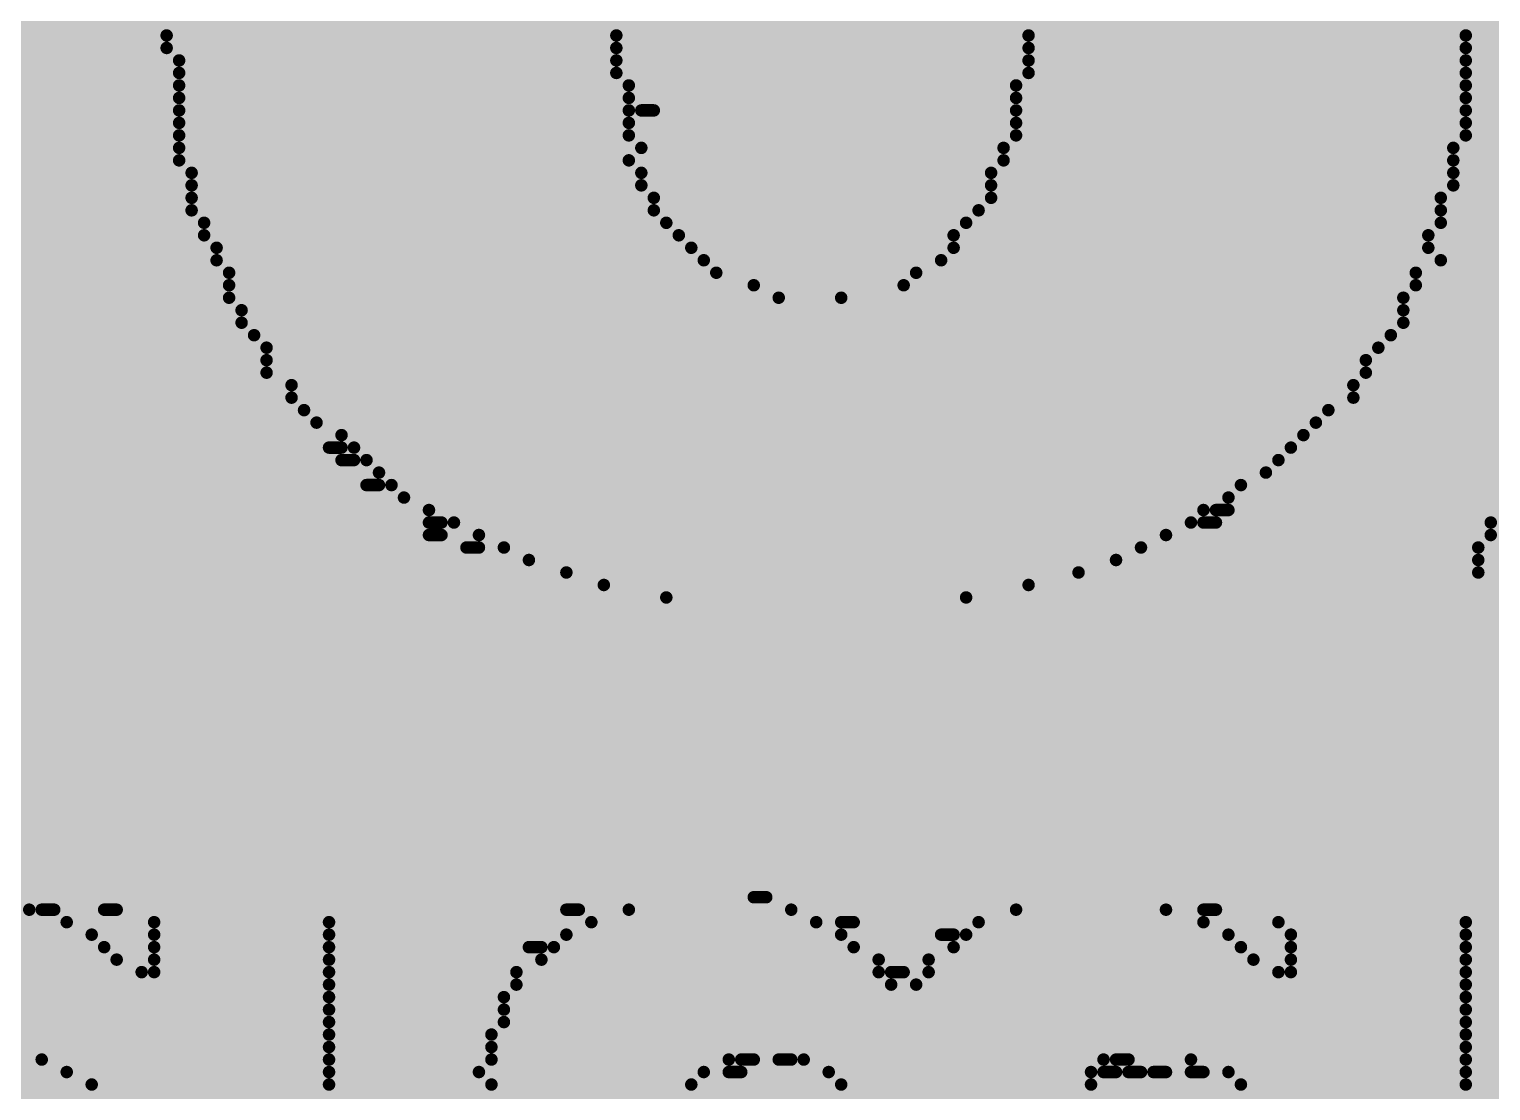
# Model space of a CAD drawing. Header units: inches. Extents: x -5 to 433, y -20 to 71.
# Drawn here: x 12.381 to 15.353, y 50.997 to 53.156 of the extents above; entities that cross this region are included whole.
import ezdxf

# ---------------------------------------------------------------- set-up
doc = ezdxf.new("R2010")
doc.units = ezdxf.units.IN
doc.layers.add('Bottom Overlay', color=54, linetype='Continuous')
doc.layers.add('Top Layer', color=1, linetype='Continuous')

msp = doc.modelspace()

# ---------------------------------------------------------------- hatches: boundary and pattern name
at = {"layer": 'Top Layer'}
msp.add_hatch(color=1, dxfattribs=at).paths.add_polyline_path([(10.3378, 7.1882), (15.6972, 7.1882), (15.6972, 56.9468), (10.3378, 56.9468)])

# ---------------------------------------------------------------- linework, layer by layer
at = {"layer": 'Bottom Overlay'}
for points in [[(12.6606, 53.1686, 0.0254, 0.0254, 0), (13.575, 53.1686, 0.0254, 0.0254, 0)], [(14.4132, 53.1686, 0.0254, 0.0254, 0), (15.3276, 53.1686, 0.0254, 0.0254, 0)], [(12.6606, 53.1432, 0.0254, 0.0254, 0), (13.575, 53.1432, 0.0254, 0.0254, 0)], [(14.4132, 53.1432, 0.0254, 0.0254, 0), (15.3022, 53.1432, 0.0254, 0.0254, 0)], [(12.6606, 53.1178, 0.0254, 0.0254, 0), (13.575, 53.1178, 0.0254, 0.0254, 0)], [(14.4132, 53.1178, 0.0254, 0.0254, 0), (15.3022, 53.1178, 0.0254, 0.0254, 0)], [(12.686, 53.0924, 0.0254, 0.0254, 0), (13.575, 53.0924, 0.0254, 0.0254, 0)], [(12.686, 53.067, 0.0254, 0.0254, 0), (13.575, 53.067, 0.0254, 0.0254, 0)], [(14.4132, 53.0924, 0.0254, 0.0254, 0), (15.3022, 53.0924, 0.0254, 0.0254, 0)], [(14.4132, 53.067, 0.0254, 0.0254, 0), (15.3022, 53.067, 0.0254, 0.0254, 0)], [(12.686, 53.0416, 0.0254, 0.0254, 0), (13.6004, 53.0416, 0.0254, 0.0254, 0)], [(14.3878, 53.0416, 0.0254, 0.0254, 0), (15.3022, 53.0416, 0.0254, 0.0254, 0)], [(12.686, 53.0162, 0.0254, 0.0254, 0), (13.6004, 53.0162, 0.0254, 0.0254, 0)], [(14.3878, 53.0162, 0.0254, 0.0254, 0), (15.3022, 53.0162, 0.0254, 0.0254, 0)], [(12.686, 52.9908, 0.0254, 0.0254, 0), (13.6004, 52.9908, 0.0254, 0.0254, 0)], [(13.6258, 52.9908, 0.0254, 0.0254, 0), (13.6512, 52.9908, 0.0254, 0.0254, 0)], [(14.3878, 52.9908, 0.0254, 0.0254, 0), (15.3022, 52.9908, 0.0254, 0.0254, 0)], [(12.686, 52.9654, 0.0254, 0.0254, 0), (13.6004, 52.9654, 0.0254, 0.0254, 0)], [(14.3878, 52.9654, 0.0254, 0.0254, 0), (15.3022, 52.9654, 0.0254, 0.0254, 0)], [(12.686, 52.94, 0.0254, 0.0254, 0), (13.6004, 52.94, 0.0254, 0.0254, 0)], [(14.3878, 52.94, 0.0254, 0.0254, 0), (15.3022, 52.94, 0.0254, 0.0254, 0)], [(12.686, 52.9146, 0.0254, 0.0254, 0), (13.6258, 52.9146, 0.0254, 0.0254, 0)], [(12.686, 52.8892, 0.0254, 0.0254, 0), (13.6004, 52.8892, 0.0254, 0.0254, 0)], [(14.3624, 52.9146, 0.0254, 0.0254, 0), (15.2768, 52.9146, 0.0254, 0.0254, 0)], [(14.3624, 52.8892, 0.0254, 0.0254, 0), (15.2768, 52.8892, 0.0254, 0.0254, 0)], [(12.7114, 52.8638, 0.0254, 0.0254, 0), (13.6258, 52.8638, 0.0254, 0.0254, 0)], [(14.337, 52.8638, 0.0254, 0.0254, 0), (15.2768, 52.8638, 0.0254, 0.0254, 0)], [(12.7114, 52.8384, 0.0254, 0.0254, 0), (13.6258, 52.8384, 0.0254, 0.0254, 0)], [(14.337, 52.8384, 0.0254, 0.0254, 0), (15.2768, 52.8384, 0.0254, 0.0254, 0)], [(12.7114, 52.813, 0.0254, 0.0254, 0), (13.6512, 52.813, 0.0254, 0.0254, 0)], [(14.337, 52.813, 0.0254, 0.0254, 0), (15.2514, 52.813, 0.0254, 0.0254, 0)], [(12.7114, 52.7876, 0.0254, 0.0254, 0), (13.6512, 52.7876, 0.0254, 0.0254, 0)], [(14.3116, 52.7876, 0.0254, 0.0254, 0), (15.2514, 52.7876, 0.0254, 0.0254, 0)], [(12.7368, 52.7622, 0.0254, 0.0254, 0), (13.6766, 52.7622, 0.0254, 0.0254, 0)], [(12.7368, 52.7368, 0.0254, 0.0254, 0), (13.702, 52.7368, 0.0254, 0.0254, 0)], [(14.2608, 52.7368, 0.0254, 0.0254, 0), (15.226, 52.7368, 0.0254, 0.0254, 0)], [(14.2862, 52.7622, 0.0254, 0.0254, 0), (15.2514, 52.7622, 0.0254, 0.0254, 0)], [(12.7622, 52.7114, 0.0254, 0.0254, 0), (13.7274, 52.7114, 0.0254, 0.0254, 0)], [(14.2608, 52.7114, 0.0254, 0.0254, 0), (15.226, 52.7114, 0.0254, 0.0254, 0)], [(12.7622, 52.686, 0.0254, 0.0254, 0), (13.7528, 52.686, 0.0254, 0.0254, 0)], [(14.2354, 52.686, 0.0254, 0.0254, 0), (15.2514, 52.686, 0.0254, 0.0254, 0)], [(12.7876, 52.6606, 0.0254, 0.0254, 0), (13.7782, 52.6606, 0.0254, 0.0254, 0)], [(14.1846, 52.6606, 0.0254, 0.0254, 0), (15.2006, 52.6606, 0.0254, 0.0254, 0)], [(12.7876, 52.6352, 0.0254, 0.0254, 0), (13.8544, 52.6352, 0.0254, 0.0254, 0)], [(14.1592, 52.6352, 0.0254, 0.0254, 0), (15.2006, 52.6352, 0.0254, 0.0254, 0)], [(12.7876, 52.6098, 0.0254, 0.0254, 0), (13.9052, 52.6098, 0.0254, 0.0254, 0)], [(14.0322, 52.6098, 0.0254, 0.0254, 0), (15.1752, 52.6098, 0.0254, 0.0254, 0)], [(12.813, 52.5844, 0.0254, 0.0254, 0), (15.1752, 52.5844, 0.0254, 0.0254, 0)], [(12.813, 52.559, 0.0254, 0.0254, 0), (15.1752, 52.559, 0.0254, 0.0254, 0)], [(12.8384, 52.5336, 0.0254, 0.0254, 0), (15.1498, 52.5336, 0.0254, 0.0254, 0)], [(12.8638, 52.5082, 0.0254, 0.0254, 0), (15.1244, 52.5082, 0.0254, 0.0254, 0)], [(12.8638, 52.4828, 0.0254, 0.0254, 0), (15.099, 52.4828, 0.0254, 0.0254, 0)], [(12.8638, 52.4574, 0.0254, 0.0254, 0), (15.099, 52.4574, 0.0254, 0.0254, 0)], [(12.9146, 52.432, 0.0254, 0.0254, 0), (15.0736, 52.432, 0.0254, 0.0254, 0)], [(12.9146, 52.4066, 0.0254, 0.0254, 0), (15.0736, 52.4066, 0.0254, 0.0254, 0)], [(12.94, 52.3812, 0.0254, 0.0254, 0), (15.0228, 52.3812, 0.0254, 0.0254, 0)], [(12.9654, 52.3558, 0.0254, 0.0254, 0), (14.9974, 52.3558, 0.0254, 0.0254, 0)], [(13.0162, 52.3304, 0.0254, 0.0254, 0), (14.972, 52.3304, 0.0254, 0.0254, 0)], [(12.9908, 52.305, 0.0254, 0.0254, 0), (13.0162, 52.305, 0.0254, 0.0254, 0)], [(13.0416, 52.305, 0.0254, 0.0254, 0), (14.9466, 52.305, 0.0254, 0.0254, 0)], [(13.0162, 52.2796, 0.0254, 0.0254, 0), (13.0416, 52.2796, 0.0254, 0.0254, 0)], [(13.067, 52.2796, 0.0254, 0.0254, 0), (14.9212, 52.2796, 0.0254, 0.0254, 0)], [(13.0924, 52.2542, 0.0254, 0.0254, 0), (14.8958, 52.2542, 0.0254, 0.0254, 0)], [(13.067, 52.2288, 0.0254, 0.0254, 0), (13.0924, 52.2288, 0.0254, 0.0254, 0)], [(13.1178, 52.2288, 0.0254, 0.0254, 0), (14.845, 52.2288, 0.0254, 0.0254, 0)], [(13.1432, 52.2034, 0.0254, 0.0254, 0), (14.8196, 52.2034, 0.0254, 0.0254, 0)], [(13.194, 52.178, 0.0254, 0.0254, 0), (14.7688, 52.178, 0.0254, 0.0254, 0)], [(14.7942, 52.178, 0.0254, 0.0254, 0), (14.8196, 52.178, 0.0254, 0.0254, 0)], [(13.194, 52.1526, 0.0254, 0.0254, 0), (13.2194, 52.1526, 0.0254, 0.0254, 0)], [(13.2448, 52.1526, 0.0254, 0.0254, 0), (14.7434, 52.1526, 0.0254, 0.0254, 0)], [(14.7688, 52.1526, 0.0254, 0.0254, 0), (14.7942, 52.1526, 0.0254, 0.0254, 0)], [(15.353, 52.1526, 0.0254, 0.0254, 0), (16.496, 52.1526, 0.0254, 0.0254, 0)], [(13.194, 52.1272, 0.0254, 0.0254, 0), (13.2194, 52.1272, 0.0254, 0.0254, 0)], [(13.2956, 52.1272, 0.0254, 0.0254, 0), (14.6926, 52.1272, 0.0254, 0.0254, 0)], [(15.353, 52.1272, 0.0254, 0.0254, 0), (16.5214, 52.1272, 0.0254, 0.0254, 0)], [(13.2702, 52.1018, 0.0254, 0.0254, 0), (13.2956, 52.1018, 0.0254, 0.0254, 0)], [(13.3464, 52.1018, 0.0254, 0.0254, 0), (14.6418, 52.1018, 0.0254, 0.0254, 0)], [(15.3276, 52.1018, 0.0254, 0.0254, 0), (16.4706, 52.1018, 0.0254, 0.0254, 0)], [(13.3972, 52.0764, 0.0254, 0.0254, 0), (14.591, 52.0764, 0.0254, 0.0254, 0)], [(15.3276, 52.0764, 0.0254, 0.0254, 0), (16.4706, 52.0764, 0.0254, 0.0254, 0)], [(13.4734, 52.051, 0.0254, 0.0254, 0), (14.5148, 52.051, 0.0254, 0.0254, 0)], [(13.5496, 52.0256, 0.0254, 0.0254, 0), (14.4132, 52.0256, 0.0254, 0.0254, 0)], [(15.3276, 52.051, 0.0254, 0.0254, 0), (16.4452, 52.051, 0.0254, 0.0254, 0)], [(13.6766, 52.0002, 0.0254, 0.0254, 0), (14.2862, 52.0002, 0.0254, 0.0254, 0)], [(13.8544, 51.3906, 0.0254, 0.0254, 0), (13.8798, 51.3906, 0.0254, 0.0254, 0)], [(12.0764, 51.3652, 0.0254, 0.0254, 0), (12.3812, 51.3652, 0.0254, 0.0254, 0)], [(12.4066, 51.3652, 0.0254, 0.0254, 0), (12.432, 51.3652, 0.0254, 0.0254, 0)], [(12.5336, 51.3652, 0.0254, 0.0254, 0), (12.559, 51.3652, 0.0254, 0.0254, 0)], [(13.4734, 51.3652, 0.0254, 0.0254, 0), (13.4988, 51.3652, 0.0254, 0.0254, 0)], [(13.6004, 51.3652, 0.0254, 0.0254, 0), (13.9306, 51.3652, 0.0254, 0.0254, 0)], [(14.3878, 51.3652, 0.0254, 0.0254, 0), (14.6926, 51.3652, 0.0254, 0.0254, 0)], [(14.7688, 51.3652, 0.0254, 0.0254, 0), (14.7942, 51.3652, 0.0254, 0.0254, 0)], [(11.9494, 51.3144, 0.0254, 0.0254, 0), (12.5082, 51.3144, 0.0254, 0.0254, 0)], [(12.0002, 51.3398, 0.0254, 0.0254, 0), (12.4574, 51.3398, 0.0254, 0.0254, 0)], [(12.6352, 51.3398, 0.0254, 0.0254, 0), (12.9908, 51.3398, 0.0254, 0.0254, 0)], [(12.6352, 51.3144, 0.0254, 0.0254, 0), (12.9908, 51.3144, 0.0254, 0.0254, 0)], [(13.4734, 51.3144, 0.0254, 0.0254, 0), (14.0322, 51.3144, 0.0254, 0.0254, 0)], [(13.5242, 51.3398, 0.0254, 0.0254, 0), (13.9814, 51.3398, 0.0254, 0.0254, 0)], [(14.0322, 51.3398, 0.0254, 0.0254, 0), (14.0576, 51.3398, 0.0254, 0.0254, 0)], [(14.2354, 51.3144, 0.0254, 0.0254, 0), (14.2608, 51.3144, 0.0254, 0.0254, 0)], [(14.2862, 51.3144, 0.0254, 0.0254, 0), (14.8196, 51.3144, 0.0254, 0.0254, 0)], [(14.3116, 51.3398, 0.0254, 0.0254, 0), (14.7688, 51.3398, 0.0254, 0.0254, 0)], [(14.9212, 51.3398, 0.0254, 0.0254, 0), (15.3022, 51.3398, 0.0254, 0.0254, 0)], [(14.9466, 51.3144, 0.0254, 0.0254, 0), (15.3022, 51.3144, 0.0254, 0.0254, 0)], [(11.924, 51.289, 0.0254, 0.0254, 0), (12.5336, 51.289, 0.0254, 0.0254, 0)], [(12.6352, 51.289, 0.0254, 0.0254, 0), (12.9908, 51.289, 0.0254, 0.0254, 0)], [(13.3972, 51.289, 0.0254, 0.0254, 0), (13.4226, 51.289, 0.0254, 0.0254, 0)], [(13.448, 51.289, 0.0254, 0.0254, 0), (14.0576, 51.289, 0.0254, 0.0254, 0)], [(14.2608, 51.289, 0.0254, 0.0254, 0), (14.845, 51.289, 0.0254, 0.0254, 0)], [(14.9466, 51.289, 0.0254, 0.0254, 0), (15.3022, 51.289, 0.0254, 0.0254, 0)], [(11.8986, 51.2636, 0.0254, 0.0254, 0), (12.559, 51.2636, 0.0254, 0.0254, 0)], [(12.6352, 51.2636, 0.0254, 0.0254, 0), (12.9908, 51.2636, 0.0254, 0.0254, 0)], [(13.4226, 51.2636, 0.0254, 0.0254, 0), (14.1084, 51.2636, 0.0254, 0.0254, 0)], [(14.21, 51.2636, 0.0254, 0.0254, 0), (14.8704, 51.2636, 0.0254, 0.0254, 0)], [(14.9466, 51.2636, 0.0254, 0.0254, 0), (15.3022, 51.2636, 0.0254, 0.0254, 0)], [(11.8732, 51.2382, 0.0254, 0.0254, 0), (12.6098, 51.2382, 0.0254, 0.0254, 0)], [(12.6352, 51.2382, 0.0254, 0.0254, 0), (12.9908, 51.2382, 0.0254, 0.0254, 0)], [(13.3718, 51.2382, 0.0254, 0.0254, 0), (14.1084, 51.2382, 0.0254, 0.0254, 0)], [(14.1338, 51.2382, 0.0254, 0.0254, 0), (14.1592, 51.2382, 0.0254, 0.0254, 0)], [(14.21, 51.2382, 0.0254, 0.0254, 0), (14.9212, 51.2382, 0.0254, 0.0254, 0)], [(14.9466, 51.2382, 0.0254, 0.0254, 0), (15.3022, 51.2382, 0.0254, 0.0254, 0)], [(11.8478, 51.2128, 0.0254, 0.0254, 0), (12.9908, 51.2128, 0.0254, 0.0254, 0)], [(13.3718, 51.2128, 0.0254, 0.0254, 0), (14.1338, 51.2128, 0.0254, 0.0254, 0)], [(14.1846, 51.2128, 0.0254, 0.0254, 0), (15.3022, 51.2128, 0.0254, 0.0254, 0)], [(11.797, 51.162, 0.0254, 0.0254, 0), (12.9908, 51.162, 0.0254, 0.0254, 0)], [(11.8224, 51.1874, 0.0254, 0.0254, 0), (12.9908, 51.1874, 0.0254, 0.0254, 0)], [(13.3464, 51.1874, 0.0254, 0.0254, 0), (15.3022, 51.1874, 0.0254, 0.0254, 0)], [(13.3464, 51.162, 0.0254, 0.0254, 0), (15.3022, 51.162, 0.0254, 0.0254, 0)], [(11.7716, 51.1366, 0.0254, 0.0254, 0), (12.9908, 51.1366, 0.0254, 0.0254, 0)], [(13.3464, 51.1366, 0.0254, 0.0254, 0), (15.3022, 51.1366, 0.0254, 0.0254, 0)], [(11.7716, 51.1112, 0.0254, 0.0254, 0), (12.9908, 51.1112, 0.0254, 0.0254, 0)], [(13.321, 51.1112, 0.0254, 0.0254, 0), (15.3022, 51.1112, 0.0254, 0.0254, 0)], [(11.7462, 51.0858, 0.0254, 0.0254, 0), (12.9908, 51.0858, 0.0254, 0.0254, 0)], [(13.321, 51.0858, 0.0254, 0.0254, 0), (15.3022, 51.0858, 0.0254, 0.0254, 0)], [(12.4066, 51.0604, 0.0254, 0.0254, 0), (12.9908, 51.0604, 0.0254, 0.0254, 0)], [(13.321, 51.0604, 0.0254, 0.0254, 0), (13.8036, 51.0604, 0.0254, 0.0254, 0)], [(13.829, 51.0604, 0.0254, 0.0254, 0), (13.8544, 51.0604, 0.0254, 0.0254, 0)], [(13.9052, 51.0604, 0.0254, 0.0254, 0), (13.9306, 51.0604, 0.0254, 0.0254, 0)], [(13.956, 51.0604, 0.0254, 0.0254, 0), (14.5656, 51.0604, 0.0254, 0.0254, 0)], [(14.591, 51.0604, 0.0254, 0.0254, 0), (14.6164, 51.0604, 0.0254, 0.0254, 0)], [(14.7434, 51.0604, 0.0254, 0.0254, 0), (15.3022, 51.0604, 0.0254, 0.0254, 0)], [(12.4574, 51.035, 0.0254, 0.0254, 0), (12.9908, 51.035, 0.0254, 0.0254, 0)], [(13.2956, 51.035, 0.0254, 0.0254, 0), (13.7528, 51.035, 0.0254, 0.0254, 0)], [(13.8036, 51.035, 0.0254, 0.0254, 0), (13.829, 51.035, 0.0254, 0.0254, 0)], [(14.0068, 51.035, 0.0254, 0.0254, 0), (14.5402, 51.035, 0.0254, 0.0254, 0)], [(14.5656, 51.035, 0.0254, 0.0254, 0), (14.591, 51.035, 0.0254, 0.0254, 0)], [(14.6164, 51.035, 0.0254, 0.0254, 0), (14.6418, 51.035, 0.0254, 0.0254, 0)], [(14.6672, 51.035, 0.0254, 0.0254, 0), (14.6926, 51.035, 0.0254, 0.0254, 0)], [(14.7434, 51.035, 0.0254, 0.0254, 0), (14.7688, 51.035, 0.0254, 0.0254, 0)], [(14.8196, 51.035, 0.0254, 0.0254, 0), (15.3022, 51.035, 0.0254, 0.0254, 0)], [(12.5082, 51.0096, 0.0254, 0.0254, 0), (12.9908, 51.0096, 0.0254, 0.0254, 0)], [(12.5082, 50.9842, 0.0254, 0.0254, 0), (12.9908, 50.9842, 0.0254, 0.0254, 0)], [(13.321, 51.0096, 0.0254, 0.0254, 0), (13.7274, 51.0096, 0.0254, 0.0254, 0)], [(13.321, 50.9842, 0.0254, 0.0254, 0), (13.702, 50.9842, 0.0254, 0.0254, 0)], [(14.0322, 51.0096, 0.0254, 0.0254, 0), (14.5402, 51.0096, 0.0254, 0.0254, 0)], [(14.0576, 50.9842, 0.0254, 0.0254, 0), (14.5148, 50.9842, 0.0254, 0.0254, 0)], [(14.845, 51.0096, 0.0254, 0.0254, 0), (15.3022, 51.0096, 0.0254, 0.0254, 0)], [(14.845, 50.9842, 0.0254, 0.0254, 0), (15.3022, 50.9842, 0.0254, 0.0254, 0)]]:
    msp.add_lwpolyline(points, format="xyseb", dxfattribs=at)
for points in [[(12.6543, 53.1432, 0.0127, 0.0127, 1), (12.667, 53.1432, 0.0127, 0.0127, 1)], [(13.5687, 53.1432, 0.0127, 0.0127, 1), (13.5814, 53.1432, 0.0127, 0.0127, 1)], [(14.4069, 53.1432, 0.0127, 0.0127, 1), (14.4196, 53.1432, 0.0127, 0.0127, 1)], [(15.2959, 53.1432, 0.0127, 0.0127, 1), (15.3086, 53.1432, 0.0127, 0.0127, 1)], [(12.6543, 53.1178, 0.0127, 0.0127, 1), (12.667, 53.1178, 0.0127, 0.0127, 1)], [(13.5687, 53.1178, 0.0127, 0.0127, 1), (13.5814, 53.1178, 0.0127, 0.0127, 1)], [(14.4069, 53.1178, 0.0127, 0.0127, 1), (14.4196, 53.1178, 0.0127, 0.0127, 1)], [(15.2959, 53.1178, 0.0127, 0.0127, 1), (15.3086, 53.1178, 0.0127, 0.0127, 1)], [(12.6797, 53.0924, 0.0127, 0.0127, 1), (12.6924, 53.0924, 0.0127, 0.0127, 1)], [(12.6797, 53.067, 0.0127, 0.0127, 1), (12.6924, 53.067, 0.0127, 0.0127, 1)], [(13.5687, 53.0924, 0.0127, 0.0127, 1), (13.5814, 53.0924, 0.0127, 0.0127, 1)], [(13.5687, 53.067, 0.0127, 0.0127, 1), (13.5814, 53.067, 0.0127, 0.0127, 1)], [(14.4069, 53.0924, 0.0127, 0.0127, 1), (14.4196, 53.0924, 0.0127, 0.0127, 1)], [(14.4069, 53.067, 0.0127, 0.0127, 1), (14.4196, 53.067, 0.0127, 0.0127, 1)], [(15.2959, 53.0924, 0.0127, 0.0127, 1), (15.3086, 53.0924, 0.0127, 0.0127, 1)], [(15.2959, 53.067, 0.0127, 0.0127, 1), (15.3086, 53.067, 0.0127, 0.0127, 1)], [(12.6797, 53.0416, 0.0127, 0.0127, 1), (12.6924, 53.0416, 0.0127, 0.0127, 1)], [(13.5941, 53.0416, 0.0127, 0.0127, 1), (13.6068, 53.0416, 0.0127, 0.0127, 1)], [(14.3815, 53.0416, 0.0127, 0.0127, 1), (14.3942, 53.0416, 0.0127, 0.0127, 1)], [(15.2959, 53.0416, 0.0127, 0.0127, 1), (15.3086, 53.0416, 0.0127, 0.0127, 1)], [(12.6797, 53.0162, 0.0127, 0.0127, 1), (12.6924, 53.0162, 0.0127, 0.0127, 1)], [(13.5941, 53.0162, 0.0127, 0.0127, 1), (13.6068, 53.0162, 0.0127, 0.0127, 1)], [(14.3815, 53.0162, 0.0127, 0.0127, 1), (14.3942, 53.0162, 0.0127, 0.0127, 1)], [(15.2959, 53.0162, 0.0127, 0.0127, 1), (15.3086, 53.0162, 0.0127, 0.0127, 1)], [(12.6797, 52.9908, 0.0127, 0.0127, 1), (12.6924, 52.9908, 0.0127, 0.0127, 1)], [(13.5941, 52.9908, 0.0127, 0.0127, 1), (13.6068, 52.9908, 0.0127, 0.0127, 1)], [(13.6195, 52.9908, 0.0127, 0.0127, 1), (13.6322, 52.9908, 0.0127, 0.0127, 1)], [(13.6449, 52.9908, 0.0127, 0.0127, 1), (13.6576, 52.9908, 0.0127, 0.0127, 1)], [(14.3815, 52.9908, 0.0127, 0.0127, 1), (14.3942, 52.9908, 0.0127, 0.0127, 1)], [(15.2959, 52.9908, 0.0127, 0.0127, 1), (15.3086, 52.9908, 0.0127, 0.0127, 1)], [(12.6797, 52.9654, 0.0127, 0.0127, 1), (12.6924, 52.9654, 0.0127, 0.0127, 1)], [(13.5941, 52.9654, 0.0127, 0.0127, 1), (13.6068, 52.9654, 0.0127, 0.0127, 1)], [(14.3815, 52.9654, 0.0127, 0.0127, 1), (14.3942, 52.9654, 0.0127, 0.0127, 1)], [(15.2959, 52.9654, 0.0127, 0.0127, 1), (15.3086, 52.9654, 0.0127, 0.0127, 1)], [(12.6797, 52.94, 0.0127, 0.0127, 1), (12.6924, 52.94, 0.0127, 0.0127, 1)], [(13.5941, 52.94, 0.0127, 0.0127, 1), (13.6068, 52.94, 0.0127, 0.0127, 1)], [(14.3815, 52.94, 0.0127, 0.0127, 1), (14.3942, 52.94, 0.0127, 0.0127, 1)], [(15.2959, 52.94, 0.0127, 0.0127, 1), (15.3086, 52.94, 0.0127, 0.0127, 1)], [(12.6797, 52.9146, 0.0127, 0.0127, 1), (12.6924, 52.9146, 0.0127, 0.0127, 1)], [(12.6797, 52.8892, 0.0127, 0.0127, 1), (12.6924, 52.8892, 0.0127, 0.0127, 1)], [(13.5941, 52.8892, 0.0127, 0.0127, 1), (13.6068, 52.8892, 0.0127, 0.0127, 1)], [(13.6195, 52.9146, 0.0127, 0.0127, 1), (13.6322, 52.9146, 0.0127, 0.0127, 1)], [(14.3561, 52.9146, 0.0127, 0.0127, 1), (14.3688, 52.9146, 0.0127, 0.0127, 1)], [(14.3561, 52.8892, 0.0127, 0.0127, 1), (14.3688, 52.8892, 0.0127, 0.0127, 1)], [(15.2705, 52.9146, 0.0127, 0.0127, 1), (15.2832, 52.9146, 0.0127, 0.0127, 1)], [(15.2705, 52.8892, 0.0127, 0.0127, 1), (15.2832, 52.8892, 0.0127, 0.0127, 1)], [(12.7051, 52.8638, 0.0127, 0.0127, 1), (12.7178, 52.8638, 0.0127, 0.0127, 1)], [(13.6195, 52.8638, 0.0127, 0.0127, 1), (13.6322, 52.8638, 0.0127, 0.0127, 1)], [(14.3307, 52.8638, 0.0127, 0.0127, 1), (14.3434, 52.8638, 0.0127, 0.0127, 1)], [(15.2705, 52.8638, 0.0127, 0.0127, 1), (15.2832, 52.8638, 0.0127, 0.0127, 1)], [(12.7051, 52.8384, 0.0127, 0.0127, 1), (12.7178, 52.8384, 0.0127, 0.0127, 1)], [(13.6195, 52.8384, 0.0127, 0.0127, 1), (13.6322, 52.8384, 0.0127, 0.0127, 1)], [(14.3307, 52.8384, 0.0127, 0.0127, 1), (14.3434, 52.8384, 0.0127, 0.0127, 1)], [(15.2705, 52.8384, 0.0127, 0.0127, 1), (15.2832, 52.8384, 0.0127, 0.0127, 1)], [(12.7051, 52.813, 0.0127, 0.0127, 1), (12.7178, 52.813, 0.0127, 0.0127, 1)], [(13.6449, 52.813, 0.0127, 0.0127, 1), (13.6576, 52.813, 0.0127, 0.0127, 1)], [(14.3307, 52.813, 0.0127, 0.0127, 1), (14.3434, 52.813, 0.0127, 0.0127, 1)], [(15.2451, 52.813, 0.0127, 0.0127, 1), (15.2578, 52.813, 0.0127, 0.0127, 1)], [(12.7051, 52.7876, 0.0127, 0.0127, 1), (12.7178, 52.7876, 0.0127, 0.0127, 1)], [(13.6449, 52.7876, 0.0127, 0.0127, 1), (13.6576, 52.7876, 0.0127, 0.0127, 1)], [(14.3053, 52.7876, 0.0127, 0.0127, 1), (14.318, 52.7876, 0.0127, 0.0127, 1)], [(15.2451, 52.7876, 0.0127, 0.0127, 1), (15.2578, 52.7876, 0.0127, 0.0127, 1)], [(12.7305, 52.7622, 0.0127, 0.0127, 1), (12.7432, 52.7622, 0.0127, 0.0127, 1)], [(12.7305, 52.7368, 0.0127, 0.0127, 1), (12.7432, 52.7368, 0.0127, 0.0127, 1)], [(13.6703, 52.7622, 0.0127, 0.0127, 1), (13.683, 52.7622, 0.0127, 0.0127, 1)], [(13.6957, 52.7368, 0.0127, 0.0127, 1), (13.7084, 52.7368, 0.0127, 0.0127, 1)], [(14.2545, 52.7368, 0.0127, 0.0127, 1), (14.2672, 52.7368, 0.0127, 0.0127, 1)], [(14.2799, 52.7622, 0.0127, 0.0127, 1), (14.2926, 52.7622, 0.0127, 0.0127, 1)], [(15.2197, 52.7368, 0.0127, 0.0127, 1), (15.2324, 52.7368, 0.0127, 0.0127, 1)], [(15.2451, 52.7622, 0.0127, 0.0127, 1), (15.2578, 52.7622, 0.0127, 0.0127, 1)], [(12.7559, 52.7114, 0.0127, 0.0127, 1), (12.7686, 52.7114, 0.0127, 0.0127, 1)], [(13.7211, 52.7114, 0.0127, 0.0127, 1), (13.7338, 52.7114, 0.0127, 0.0127, 1)], [(14.2545, 52.7114, 0.0127, 0.0127, 1), (14.2672, 52.7114, 0.0127, 0.0127, 1)], [(15.2197, 52.7114, 0.0127, 0.0127, 1), (15.2324, 52.7114, 0.0127, 0.0127, 1)], [(12.7559, 52.686, 0.0127, 0.0127, 1), (12.7686, 52.686, 0.0127, 0.0127, 1)], [(13.7465, 52.686, 0.0127, 0.0127, 1), (13.7592, 52.686, 0.0127, 0.0127, 1)], [(14.2291, 52.686, 0.0127, 0.0127, 1), (14.2418, 52.686, 0.0127, 0.0127, 1)], [(15.2451, 52.686, 0.0127, 0.0127, 1), (15.2578, 52.686, 0.0127, 0.0127, 1)], [(12.7813, 52.6606, 0.0127, 0.0127, 1), (12.794, 52.6606, 0.0127, 0.0127, 1)], [(13.7719, 52.6606, 0.0127, 0.0127, 1), (13.7846, 52.6606, 0.0127, 0.0127, 1)], [(14.1783, 52.6606, 0.0127, 0.0127, 1), (14.191, 52.6606, 0.0127, 0.0127, 1)], [(15.1943, 52.6606, 0.0127, 0.0127, 1), (15.207, 52.6606, 0.0127, 0.0127, 1)], [(12.7813, 52.6352, 0.0127, 0.0127, 1), (12.794, 52.6352, 0.0127, 0.0127, 1)], [(13.8481, 52.6352, 0.0127, 0.0127, 1), (13.8608, 52.6352, 0.0127, 0.0127, 1)], [(14.1529, 52.6352, 0.0127, 0.0127, 1), (14.1656, 52.6352, 0.0127, 0.0127, 1)], [(15.1943, 52.6352, 0.0127, 0.0127, 1), (15.207, 52.6352, 0.0127, 0.0127, 1)], [(12.7813, 52.6098, 0.0127, 0.0127, 1), (12.794, 52.6098, 0.0127, 0.0127, 1)], [(13.8989, 52.6098, 0.0127, 0.0127, 1), (13.9116, 52.6098, 0.0127, 0.0127, 1)], [(14.0259, 52.6098, 0.0127, 0.0127, 1), (14.0386, 52.6098, 0.0127, 0.0127, 1)], [(15.1689, 52.6098, 0.0127, 0.0127, 1), (15.1816, 52.6098, 0.0127, 0.0127, 1)], [(12.8067, 52.5844, 0.0127, 0.0127, 1), (12.8194, 52.5844, 0.0127, 0.0127, 1)], [(12.8067, 52.559, 0.0127, 0.0127, 1), (12.8194, 52.559, 0.0127, 0.0127, 1)], [(15.1689, 52.5844, 0.0127, 0.0127, 1), (15.1816, 52.5844, 0.0127, 0.0127, 1)], [(15.1689, 52.559, 0.0127, 0.0127, 1), (15.1816, 52.559, 0.0127, 0.0127, 1)], [(12.8321, 52.5336, 0.0127, 0.0127, 1), (12.8448, 52.5336, 0.0127, 0.0127, 1)], [(15.1435, 52.5336, 0.0127, 0.0127, 1), (15.1562, 52.5336, 0.0127, 0.0127, 1)], [(12.8575, 52.5082, 0.0127, 0.0127, 1), (12.8702, 52.5082, 0.0127, 0.0127, 1)], [(15.1181, 52.5082, 0.0127, 0.0127, 1), (15.1308, 52.5082, 0.0127, 0.0127, 1)], [(12.8575, 52.4828, 0.0127, 0.0127, 1), (12.8702, 52.4828, 0.0127, 0.0127, 1)], [(15.0927, 52.4828, 0.0127, 0.0127, 1), (15.1054, 52.4828, 0.0127, 0.0127, 1)], [(12.8575, 52.4574, 0.0127, 0.0127, 1), (12.8702, 52.4574, 0.0127, 0.0127, 1)], [(15.0927, 52.4574, 0.0127, 0.0127, 1), (15.1054, 52.4574, 0.0127, 0.0127, 1)], [(12.9083, 52.432, 0.0127, 0.0127, 1), (12.921, 52.432, 0.0127, 0.0127, 1)], [(15.0673, 52.432, 0.0127, 0.0127, 1), (15.08, 52.432, 0.0127, 0.0127, 1)], [(12.9083, 52.4066, 0.0127, 0.0127, 1), (12.921, 52.4066, 0.0127, 0.0127, 1)], [(12.9337, 52.3812, 0.0127, 0.0127, 1), (12.9464, 52.3812, 0.0127, 0.0127, 1)], [(15.0165, 52.3812, 0.0127, 0.0127, 1), (15.0292, 52.3812, 0.0127, 0.0127, 1)], [(15.0673, 52.4066, 0.0127, 0.0127, 1), (15.08, 52.4066, 0.0127, 0.0127, 1)], [(12.9591, 52.3558, 0.0127, 0.0127, 1), (12.9718, 52.3558, 0.0127, 0.0127, 1)], [(14.9911, 52.3558, 0.0127, 0.0127, 1), (15.0038, 52.3558, 0.0127, 0.0127, 1)], [(13.0099, 52.3304, 0.0127, 0.0127, 1), (13.0226, 52.3304, 0.0127, 0.0127, 1)], [(14.9657, 52.3304, 0.0127, 0.0127, 1), (14.9784, 52.3304, 0.0127, 0.0127, 1)], [(12.9845, 52.305, 0.0127, 0.0127, 1), (12.9972, 52.305, 0.0127, 0.0127, 1)], [(13.0099, 52.305, 0.0127, 0.0127, 1), (13.0226, 52.305, 0.0127, 0.0127, 1)], [(13.0353, 52.305, 0.0127, 0.0127, 1), (13.048, 52.305, 0.0127, 0.0127, 1)], [(14.9403, 52.305, 0.0127, 0.0127, 1), (14.953, 52.305, 0.0127, 0.0127, 1)], [(13.0099, 52.2796, 0.0127, 0.0127, 1), (13.0226, 52.2796, 0.0127, 0.0127, 1)], [(13.0353, 52.2796, 0.0127, 0.0127, 1), (13.048, 52.2796, 0.0127, 0.0127, 1)], [(13.0607, 52.2796, 0.0127, 0.0127, 1), (13.0734, 52.2796, 0.0127, 0.0127, 1)], [(14.9149, 52.2796, 0.0127, 0.0127, 1), (14.9276, 52.2796, 0.0127, 0.0127, 1)], [(13.0861, 52.2542, 0.0127, 0.0127, 1), (13.0988, 52.2542, 0.0127, 0.0127, 1)], [(14.8895, 52.2542, 0.0127, 0.0127, 1), (14.9022, 52.2542, 0.0127, 0.0127, 1)], [(13.0607, 52.2288, 0.0127, 0.0127, 1), (13.0734, 52.2288, 0.0127, 0.0127, 1)], [(13.0861, 52.2288, 0.0127, 0.0127, 1), (13.0988, 52.2288, 0.0127, 0.0127, 1)], [(13.1115, 52.2288, 0.0127, 0.0127, 1), (13.1242, 52.2288, 0.0127, 0.0127, 1)], [(13.1369, 52.2034, 0.0127, 0.0127, 1), (13.1496, 52.2034, 0.0127, 0.0127, 1)], [(14.8133, 52.2034, 0.0127, 0.0127, 1), (14.826, 52.2034, 0.0127, 0.0127, 1)], [(14.8387, 52.2288, 0.0127, 0.0127, 1), (14.8514, 52.2288, 0.0127, 0.0127, 1)], [(13.1877, 52.178, 0.0127, 0.0127, 1), (13.2004, 52.178, 0.0127, 0.0127, 1)], [(14.7625, 52.178, 0.0127, 0.0127, 1), (14.7752, 52.178, 0.0127, 0.0127, 1)], [(14.7879, 52.178, 0.0127, 0.0127, 1), (14.8006, 52.178, 0.0127, 0.0127, 1)], [(14.8133, 52.178, 0.0127, 0.0127, 1), (14.826, 52.178, 0.0127, 0.0127, 1)], [(13.1877, 52.1526, 0.0127, 0.0127, 1), (13.2004, 52.1526, 0.0127, 0.0127, 1)], [(13.2131, 52.1526, 0.0127, 0.0127, 1), (13.2258, 52.1526, 0.0127, 0.0127, 1)], [(13.2385, 52.1526, 0.0127, 0.0127, 1), (13.2512, 52.1526, 0.0127, 0.0127, 1)], [(14.7371, 52.1526, 0.0127, 0.0127, 1), (14.7498, 52.1526, 0.0127, 0.0127, 1)], [(14.7625, 52.1526, 0.0127, 0.0127, 1), (14.7752, 52.1526, 0.0127, 0.0127, 1)], [(14.7879, 52.1526, 0.0127, 0.0127, 1), (14.8006, 52.1526, 0.0127, 0.0127, 1)], [(15.3467, 52.1526, 0.0127, 0.0127, 1), (15.3594, 52.1526, 0.0127, 0.0127, 1)], [(13.1877, 52.1272, 0.0127, 0.0127, 1), (13.2004, 52.1272, 0.0127, 0.0127, 1)], [(13.2131, 52.1272, 0.0127, 0.0127, 1), (13.2258, 52.1272, 0.0127, 0.0127, 1)], [(13.2893, 52.1272, 0.0127, 0.0127, 1), (13.302, 52.1272, 0.0127, 0.0127, 1)], [(14.6863, 52.1272, 0.0127, 0.0127, 1), (14.699, 52.1272, 0.0127, 0.0127, 1)], [(15.3467, 52.1272, 0.0127, 0.0127, 1), (15.3594, 52.1272, 0.0127, 0.0127, 1)], [(13.2639, 52.1018, 0.0127, 0.0127, 1), (13.2766, 52.1018, 0.0127, 0.0127, 1)], [(13.2893, 52.1018, 0.0127, 0.0127, 1), (13.302, 52.1018, 0.0127, 0.0127, 1)], [(13.3401, 52.1018, 0.0127, 0.0127, 1), (13.3528, 52.1018, 0.0127, 0.0127, 1)], [(14.6355, 52.1018, 0.0127, 0.0127, 1), (14.6482, 52.1018, 0.0127, 0.0127, 1)], [(15.3213, 52.1018, 0.0127, 0.0127, 1), (15.334, 52.1018, 0.0127, 0.0127, 1)], [(13.3909, 52.0764, 0.0127, 0.0127, 1), (13.4036, 52.0764, 0.0127, 0.0127, 1)], [(14.5847, 52.0764, 0.0127, 0.0127, 1), (14.5974, 52.0764, 0.0127, 0.0127, 1)], [(15.3213, 52.0764, 0.0127, 0.0127, 1), (15.334, 52.0764, 0.0127, 0.0127, 1)], [(13.4671, 52.051, 0.0127, 0.0127, 1), (13.4798, 52.051, 0.0127, 0.0127, 1)], [(13.5433, 52.0256, 0.0127, 0.0127, 1), (13.556, 52.0256, 0.0127, 0.0127, 1)], [(14.4069, 52.0256, 0.0127, 0.0127, 1), (14.4196, 52.0256, 0.0127, 0.0127, 1)], [(14.5085, 52.051, 0.0127, 0.0127, 1), (14.5212, 52.051, 0.0127, 0.0127, 1)], [(15.3213, 52.051, 0.0127, 0.0127, 1), (15.334, 52.051, 0.0127, 0.0127, 1)], [(13.6703, 52.0002, 0.0127, 0.0127, 1), (13.683, 52.0002, 0.0127, 0.0127, 1)], [(14.2799, 52.0002, 0.0127, 0.0127, 1), (14.2926, 52.0002, 0.0127, 0.0127, 1)], [(13.8481, 51.3906, 0.0127, 0.0127, 1), (13.8608, 51.3906, 0.0127, 0.0127, 1)], [(13.8735, 51.3906, 0.0127, 0.0127, 1), (13.8862, 51.3906, 0.0127, 0.0127, 1)], [(12.3749, 51.3652, 0.0127, 0.0127, 1), (12.3876, 51.3652, 0.0127, 0.0127, 1)], [(12.4003, 51.3652, 0.0127, 0.0127, 1), (12.413, 51.3652, 0.0127, 0.0127, 1)], [(12.4257, 51.3652, 0.0127, 0.0127, 1), (12.4384, 51.3652, 0.0127, 0.0127, 1)], [(12.5273, 51.3652, 0.0127, 0.0127, 1), (12.54, 51.3652, 0.0127, 0.0127, 1)], [(12.5527, 51.3652, 0.0127, 0.0127, 1), (12.5654, 51.3652, 0.0127, 0.0127, 1)], [(13.4671, 51.3652, 0.0127, 0.0127, 1), (13.4798, 51.3652, 0.0127, 0.0127, 1)], [(13.4925, 51.3652, 0.0127, 0.0127, 1), (13.5052, 51.3652, 0.0127, 0.0127, 1)], [(13.5941, 51.3652, 0.0127, 0.0127, 1), (13.6068, 51.3652, 0.0127, 0.0127, 1)], [(13.9243, 51.3652, 0.0127, 0.0127, 1), (13.937, 51.3652, 0.0127, 0.0127, 1)], [(14.3815, 51.3652, 0.0127, 0.0127, 1), (14.3942, 51.3652, 0.0127, 0.0127, 1)], [(14.6863, 51.3652, 0.0127, 0.0127, 1), (14.699, 51.3652, 0.0127, 0.0127, 1)], [(14.7625, 51.3652, 0.0127, 0.0127, 1), (14.7752, 51.3652, 0.0127, 0.0127, 1)], [(14.7879, 51.3652, 0.0127, 0.0127, 1), (14.8006, 51.3652, 0.0127, 0.0127, 1)], [(12.4511, 51.3398, 0.0127, 0.0127, 1), (12.4638, 51.3398, 0.0127, 0.0127, 1)], [(12.5019, 51.3144, 0.0127, 0.0127, 1), (12.5146, 51.3144, 0.0127, 0.0127, 1)], [(12.6289, 51.3398, 0.0127, 0.0127, 1), (12.6416, 51.3398, 0.0127, 0.0127, 1)], [(12.6289, 51.3144, 0.0127, 0.0127, 1), (12.6416, 51.3144, 0.0127, 0.0127, 1)], [(12.9845, 51.3398, 0.0127, 0.0127, 1), (12.9972, 51.3398, 0.0127, 0.0127, 1)], [(12.9845, 51.3144, 0.0127, 0.0127, 1), (12.9972, 51.3144, 0.0127, 0.0127, 1)], [(13.4671, 51.3144, 0.0127, 0.0127, 1), (13.4798, 51.3144, 0.0127, 0.0127, 1)], [(13.5179, 51.3398, 0.0127, 0.0127, 1), (13.5306, 51.3398, 0.0127, 0.0127, 1)], [(13.9751, 51.3398, 0.0127, 0.0127, 1), (13.9878, 51.3398, 0.0127, 0.0127, 1)], [(14.0259, 51.3398, 0.0127, 0.0127, 1), (14.0386, 51.3398, 0.0127, 0.0127, 1)], [(14.0259, 51.3144, 0.0127, 0.0127, 1), (14.0386, 51.3144, 0.0127, 0.0127, 1)], [(14.0513, 51.3398, 0.0127, 0.0127, 1), (14.064, 51.3398, 0.0127, 0.0127, 1)], [(14.2291, 51.3144, 0.0127, 0.0127, 1), (14.2418, 51.3144, 0.0127, 0.0127, 1)], [(14.2545, 51.3144, 0.0127, 0.0127, 1), (14.2672, 51.3144, 0.0127, 0.0127, 1)], [(14.2799, 51.3144, 0.0127, 0.0127, 1), (14.2926, 51.3144, 0.0127, 0.0127, 1)], [(14.3053, 51.3398, 0.0127, 0.0127, 1), (14.318, 51.3398, 0.0127, 0.0127, 1)], [(14.7625, 51.3398, 0.0127, 0.0127, 1), (14.7752, 51.3398, 0.0127, 0.0127, 1)], [(14.8133, 51.3144, 0.0127, 0.0127, 1), (14.826, 51.3144, 0.0127, 0.0127, 1)], [(14.9149, 51.3398, 0.0127, 0.0127, 1), (14.9276, 51.3398, 0.0127, 0.0127, 1)], [(14.9403, 51.3144, 0.0127, 0.0127, 1), (14.953, 51.3144, 0.0127, 0.0127, 1)], [(15.2959, 51.3398, 0.0127, 0.0127, 1), (15.3086, 51.3398, 0.0127, 0.0127, 1)], [(15.2959, 51.3144, 0.0127, 0.0127, 1), (15.3086, 51.3144, 0.0127, 0.0127, 1)], [(12.5273, 51.289, 0.0127, 0.0127, 1), (12.54, 51.289, 0.0127, 0.0127, 1)], [(12.6289, 51.289, 0.0127, 0.0127, 1), (12.6416, 51.289, 0.0127, 0.0127, 1)], [(12.9845, 51.289, 0.0127, 0.0127, 1), (12.9972, 51.289, 0.0127, 0.0127, 1)], [(13.3909, 51.289, 0.0127, 0.0127, 1), (13.4036, 51.289, 0.0127, 0.0127, 1)], [(13.4163, 51.289, 0.0127, 0.0127, 1), (13.429, 51.289, 0.0127, 0.0127, 1)], [(13.4417, 51.289, 0.0127, 0.0127, 1), (13.4544, 51.289, 0.0127, 0.0127, 1)], [(14.0513, 51.289, 0.0127, 0.0127, 1), (14.064, 51.289, 0.0127, 0.0127, 1)], [(14.2545, 51.289, 0.0127, 0.0127, 1), (14.2672, 51.289, 0.0127, 0.0127, 1)], [(14.8387, 51.289, 0.0127, 0.0127, 1), (14.8514, 51.289, 0.0127, 0.0127, 1)], [(14.9403, 51.289, 0.0127, 0.0127, 1), (14.953, 51.289, 0.0127, 0.0127, 1)], [(15.2959, 51.289, 0.0127, 0.0127, 1), (15.3086, 51.289, 0.0127, 0.0127, 1)], [(12.5527, 51.2636, 0.0127, 0.0127, 1), (12.5654, 51.2636, 0.0127, 0.0127, 1)], [(12.6289, 51.2636, 0.0127, 0.0127, 1), (12.6416, 51.2636, 0.0127, 0.0127, 1)], [(12.9845, 51.2636, 0.0127, 0.0127, 1), (12.9972, 51.2636, 0.0127, 0.0127, 1)], [(13.4163, 51.2636, 0.0127, 0.0127, 1), (13.429, 51.2636, 0.0127, 0.0127, 1)], [(14.1021, 51.2636, 0.0127, 0.0127, 1), (14.1148, 51.2636, 0.0127, 0.0127, 1)], [(14.2037, 51.2636, 0.0127, 0.0127, 1), (14.2164, 51.2636, 0.0127, 0.0127, 1)], [(14.8641, 51.2636, 0.0127, 0.0127, 1), (14.8768, 51.2636, 0.0127, 0.0127, 1)], [(14.9403, 51.2636, 0.0127, 0.0127, 1), (14.953, 51.2636, 0.0127, 0.0127, 1)], [(15.2959, 51.2636, 0.0127, 0.0127, 1), (15.3086, 51.2636, 0.0127, 0.0127, 1)], [(12.6035, 51.2382, 0.0127, 0.0127, 1), (12.6162, 51.2382, 0.0127, 0.0127, 1)], [(12.6289, 51.2382, 0.0127, 0.0127, 1), (12.6416, 51.2382, 0.0127, 0.0127, 1)], [(12.9845, 51.2382, 0.0127, 0.0127, 1), (12.9972, 51.2382, 0.0127, 0.0127, 1)], [(13.3655, 51.2382, 0.0127, 0.0127, 1), (13.3782, 51.2382, 0.0127, 0.0127, 1)], [(14.1021, 51.2382, 0.0127, 0.0127, 1), (14.1148, 51.2382, 0.0127, 0.0127, 1)], [(14.1275, 51.2382, 0.0127, 0.0127, 1), (14.1402, 51.2382, 0.0127, 0.0127, 1)], [(14.1529, 51.2382, 0.0127, 0.0127, 1), (14.1656, 51.2382, 0.0127, 0.0127, 1)], [(14.2037, 51.2382, 0.0127, 0.0127, 1), (14.2164, 51.2382, 0.0127, 0.0127, 1)], [(14.9149, 51.2382, 0.0127, 0.0127, 1), (14.9276, 51.2382, 0.0127, 0.0127, 1)], [(14.9403, 51.2382, 0.0127, 0.0127, 1), (14.953, 51.2382, 0.0127, 0.0127, 1)], [(15.2959, 51.2382, 0.0127, 0.0127, 1), (15.3086, 51.2382, 0.0127, 0.0127, 1)], [(12.9845, 51.2128, 0.0127, 0.0127, 1), (12.9972, 51.2128, 0.0127, 0.0127, 1)], [(13.3655, 51.2128, 0.0127, 0.0127, 1), (13.3782, 51.2128, 0.0127, 0.0127, 1)], [(14.1275, 51.2128, 0.0127, 0.0127, 1), (14.1402, 51.2128, 0.0127, 0.0127, 1)], [(14.1783, 51.2128, 0.0127, 0.0127, 1), (14.191, 51.2128, 0.0127, 0.0127, 1)], [(15.2959, 51.2128, 0.0127, 0.0127, 1), (15.3086, 51.2128, 0.0127, 0.0127, 1)], [(12.9845, 51.1874, 0.0127, 0.0127, 1), (12.9972, 51.1874, 0.0127, 0.0127, 1)], [(12.9845, 51.162, 0.0127, 0.0127, 1), (12.9972, 51.162, 0.0127, 0.0127, 1)], [(13.3401, 51.1874, 0.0127, 0.0127, 1), (13.3528, 51.1874, 0.0127, 0.0127, 1)], [(13.3401, 51.162, 0.0127, 0.0127, 1), (13.3528, 51.162, 0.0127, 0.0127, 1)], [(15.2959, 51.1874, 0.0127, 0.0127, 1), (15.3086, 51.1874, 0.0127, 0.0127, 1)], [(15.2959, 51.162, 0.0127, 0.0127, 1), (15.3086, 51.162, 0.0127, 0.0127, 1)], [(12.9845, 51.1366, 0.0127, 0.0127, 1), (12.9972, 51.1366, 0.0127, 0.0127, 1)], [(13.3401, 51.1366, 0.0127, 0.0127, 1), (13.3528, 51.1366, 0.0127, 0.0127, 1)], [(15.2959, 51.1366, 0.0127, 0.0127, 1), (15.3086, 51.1366, 0.0127, 0.0127, 1)], [(12.9845, 51.1112, 0.0127, 0.0127, 1), (12.9972, 51.1112, 0.0127, 0.0127, 1)], [(13.3147, 51.1112, 0.0127, 0.0127, 1), (13.3274, 51.1112, 0.0127, 0.0127, 1)], [(15.2959, 51.1112, 0.0127, 0.0127, 1), (15.3086, 51.1112, 0.0127, 0.0127, 1)], [(12.9845, 51.0858, 0.0127, 0.0127, 1), (12.9972, 51.0858, 0.0127, 0.0127, 1)], [(13.3147, 51.0858, 0.0127, 0.0127, 1), (13.3274, 51.0858, 0.0127, 0.0127, 1)], [(15.2959, 51.0858, 0.0127, 0.0127, 1), (15.3086, 51.0858, 0.0127, 0.0127, 1)], [(12.4003, 51.0604, 0.0127, 0.0127, 1), (12.413, 51.0604, 0.0127, 0.0127, 1)], [(12.9845, 51.0604, 0.0127, 0.0127, 1), (12.9972, 51.0604, 0.0127, 0.0127, 1)], [(13.3147, 51.0604, 0.0127, 0.0127, 1), (13.3274, 51.0604, 0.0127, 0.0127, 1)], [(13.7973, 51.0604, 0.0127, 0.0127, 1), (13.81, 51.0604, 0.0127, 0.0127, 1)], [(13.8227, 51.0604, 0.0127, 0.0127, 1), (13.8354, 51.0604, 0.0127, 0.0127, 1)], [(13.8481, 51.0604, 0.0127, 0.0127, 1), (13.8608, 51.0604, 0.0127, 0.0127, 1)], [(13.8989, 51.0604, 0.0127, 0.0127, 1), (13.9116, 51.0604, 0.0127, 0.0127, 1)], [(13.9243, 51.0604, 0.0127, 0.0127, 1), (13.937, 51.0604, 0.0127, 0.0127, 1)], [(13.9497, 51.0604, 0.0127, 0.0127, 1), (13.9624, 51.0604, 0.0127, 0.0127, 1)], [(14.5593, 51.0604, 0.0127, 0.0127, 1), (14.572, 51.0604, 0.0127, 0.0127, 1)], [(14.5847, 51.0604, 0.0127, 0.0127, 1), (14.5974, 51.0604, 0.0127, 0.0127, 1)], [(14.6101, 51.0604, 0.0127, 0.0127, 1), (14.6228, 51.0604, 0.0127, 0.0127, 1)], [(14.7371, 51.0604, 0.0127, 0.0127, 1), (14.7498, 51.0604, 0.0127, 0.0127, 1)], [(15.2959, 51.0604, 0.0127, 0.0127, 1), (15.3086, 51.0604, 0.0127, 0.0127, 1)], [(12.4511, 51.035, 0.0127, 0.0127, 1), (12.4638, 51.035, 0.0127, 0.0127, 1)], [(12.9845, 51.035, 0.0127, 0.0127, 1), (12.9972, 51.035, 0.0127, 0.0127, 1)], [(13.2893, 51.035, 0.0127, 0.0127, 1), (13.302, 51.035, 0.0127, 0.0127, 1)], [(13.7465, 51.035, 0.0127, 0.0127, 1), (13.7592, 51.035, 0.0127, 0.0127, 1)], [(13.7973, 51.035, 0.0127, 0.0127, 1), (13.81, 51.035, 0.0127, 0.0127, 1)], [(13.8227, 51.035, 0.0127, 0.0127, 1), (13.8354, 51.035, 0.0127, 0.0127, 1)], [(14.0005, 51.035, 0.0127, 0.0127, 1), (14.0132, 51.035, 0.0127, 0.0127, 1)], [(14.5339, 51.035, 0.0127, 0.0127, 1), (14.5466, 51.035, 0.0127, 0.0127, 1)], [(14.5593, 51.035, 0.0127, 0.0127, 1), (14.572, 51.035, 0.0127, 0.0127, 1)], [(14.5847, 51.035, 0.0127, 0.0127, 1), (14.5974, 51.035, 0.0127, 0.0127, 1)], [(14.6101, 51.035, 0.0127, 0.0127, 1), (14.6228, 51.035, 0.0127, 0.0127, 1)], [(14.6355, 51.035, 0.0127, 0.0127, 1), (14.6482, 51.035, 0.0127, 0.0127, 1)], [(14.6609, 51.035, 0.0127, 0.0127, 1), (14.6736, 51.035, 0.0127, 0.0127, 1)], [(14.6863, 51.035, 0.0127, 0.0127, 1), (14.699, 51.035, 0.0127, 0.0127, 1)], [(14.7371, 51.035, 0.0127, 0.0127, 1), (14.7498, 51.035, 0.0127, 0.0127, 1)], [(14.7625, 51.035, 0.0127, 0.0127, 1), (14.7752, 51.035, 0.0127, 0.0127, 1)], [(14.8133, 51.035, 0.0127, 0.0127, 1), (14.826, 51.035, 0.0127, 0.0127, 1)], [(15.2959, 51.035, 0.0127, 0.0127, 1), (15.3086, 51.035, 0.0127, 0.0127, 1)], [(12.5019, 51.0096, 0.0127, 0.0127, 1), (12.5146, 51.0096, 0.0127, 0.0127, 1)], [(12.9845, 51.0096, 0.0127, 0.0127, 1), (12.9972, 51.0096, 0.0127, 0.0127, 1)], [(13.3147, 51.0096, 0.0127, 0.0127, 1), (13.3274, 51.0096, 0.0127, 0.0127, 1)], [(13.7211, 51.0096, 0.0127, 0.0127, 1), (13.7338, 51.0096, 0.0127, 0.0127, 1)], [(14.0259, 51.0096, 0.0127, 0.0127, 1), (14.0386, 51.0096, 0.0127, 0.0127, 1)], [(14.5339, 51.0096, 0.0127, 0.0127, 1), (14.5466, 51.0096, 0.0127, 0.0127, 1)], [(14.8387, 51.0096, 0.0127, 0.0127, 1), (14.8514, 51.0096, 0.0127, 0.0127, 1)], [(15.2959, 51.0096, 0.0127, 0.0127, 1), (15.3086, 51.0096, 0.0127, 0.0127, 1)]]:
    msp.add_lwpolyline(points, format="xyseb", close=True, dxfattribs=at)

doc.saveas('drawing.dxf')
